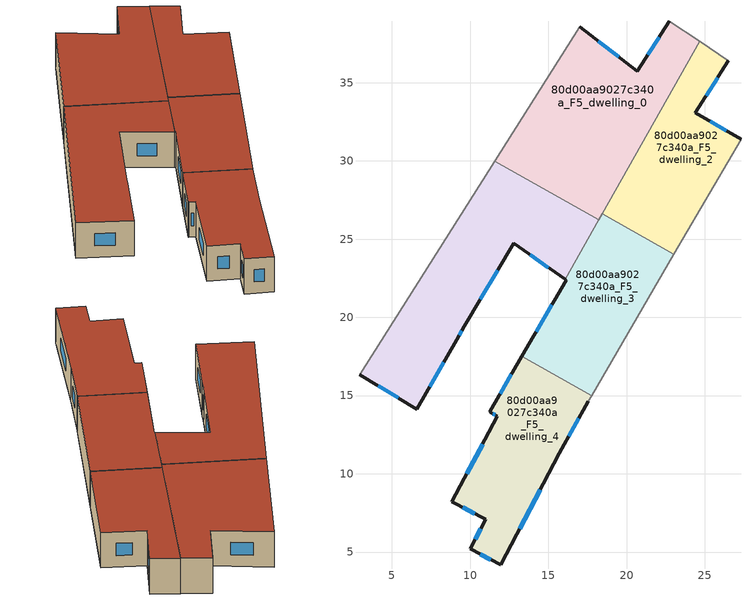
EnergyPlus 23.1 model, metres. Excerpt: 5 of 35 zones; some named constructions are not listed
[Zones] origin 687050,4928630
80d00aa9027c340a_F5_dwelling_0
 floor to 80d00aa9027c340a_F4_dwelling_0 (EU_floor_Construction): 24.66,37.63 19.97,29.33 13.46,33 16.99,38.59 20.68,35.74 22.73,38.93 z15
 floor to 80d00aa9027c340a_F4_dwelling_1 (EU_floor_Construction): 19.97,29.33 18.22,26.22 11.55,29.99 13.46,33 z15
 wall outside (EU_wall_Construction): 22.73,38.93 20.68,35.74 16.99,38.59 z15:18
 wall adiabatic (EU_wall_Construction): 24.66,37.63 22.73,38.93 / 16.99,38.59 11.55,29.99 z15:18
 wall to 80d00aa9027c340a_F5_dwelling_1 (EU_wall_Construction): 11.55,29.99 18.22,26.22 z15:18
 wall to 80d00aa9027c340a_F5_dwelling_2 (EU_wall_Construction): 18.44,26.61 24.66,37.63 z15:18
 wall to 80d00aa9027c340a_F5_dwelling_3 (EU_wall_Construction): 18.22,26.22 18.44,26.61 z15:18
 window (EU_Window_Construction): 19.48,36.66 18.19,37.66 / 22.07,37.89 21.35,36.77 z15.98:17.02
 roof outside (EU_roof_Construction): 18.22,26.22 24.66,37.63 22.73,38.93 20.68,35.74 16.99,38.59 11.55,29.99 z18
80d00aa9027c340a_F5_dwelling_1
 floor to 80d00aa9027c340a_F4_dwelling_1 (EU_floor_Construction): 18.22,26.22 16.07,22.42 12.78,24.75 13.02,25.16 9.69,27.04 11.55,29.99 z15
 floor to 80d00aa9027c340a_F4_dwelling_2 (EU_floor_Construction): 13.02,25.16 12.77,24.75 9.62,19.43 9.14,18.57 6.58,14.14 2.92,16.35 9.69,27.04 z15
 wall outside (EU_wall_Construction): 2.92,16.35 6.58,14.14 9.14,18.57 9.62,19.43 12.77,24.75 16.07,22.42 z15:18
 wall adiabatic (EU_wall_Construction): 11.55,29.99 2.92,16.35 z15:18
 wall to 80d00aa9027c340a_F5_dwelling_3 (EU_wall_Construction): 16.07,22.42 18.22,26.22 z15:18
 window (EU_Window_Construction): 13.85,23.99 15,23.18 / 10.65,21.16 11.75,23.02 / 9.3,18.85 9.47,19.15 / 7.42,15.58 8.31,17.13 / 4.11,15.63 5.39,14.86 z15.98:17.02
 roof outside (EU_roof_Construction): 16.07,22.42 18.22,26.22 11.55,29.99 2.92,16.35 6.58,14.14 9.14,18.57 9.62,19.43 12.77,24.75 z18
80d00aa9027c340a_F5_dwelling_2
 floor to 80d00aa9027c340a_F4_dwelling_3 (EU_floor_Construction): 26.5,36.39 24.39,33.09 27.3,31.38 23.02,24.02 18.44,26.61 24.66,37.63 z15
 wall outside (EU_wall_Construction): 27.3,31.38 24.39,33.09 26.5,36.39 z15:18
 wall to 80d00aa9027c340a_F5_dwelling_3 (EU_wall_Construction): 18.44,26.61 23.02,24.02 z15:18
 wall adiabatic (EU_wall_Construction): 26.5,36.39 24.66,37.63 / 23.02,24.02 27.3,31.38 z15:18
 window (EU_Window_Construction): 25.08,34.16 25.82,35.31 / 26.36,31.93 25.34,32.53 z15.98:17.02
 roof outside (EU_roof_Construction): 23.02,24.02 27.3,31.38 24.39,33.09 26.5,36.39 24.66,37.63 18.44,26.61 z18
80d00aa9027c340a_F5_dwelling_3
 floor to 80d00aa9027c340a_F4_dwelling_4 (EU_floor_Construction): 23.02,24.02 17.76,14.99 13.31,17.5 16.14,22.38 16.07,22.42 18.44,26.61 z15
 wall outside (EU_wall_Construction): 16.07,22.42 16.14,22.38 13.31,17.5 z15:18
 wall adiabatic (EU_wall_Construction): 17.76,14.99 23.02,24.02 z15:18
 wall to 80d00aa9027c340a_F5_dwelling_4 (EU_wall_Construction): 13.31,17.5 17.76,14.99 z15:18
 window (EU_Window_Construction): 15.22,20.79 14.23,19.09 z15.98:17.02
 roof outside (EU_roof_Construction): 17.76,14.99 23.02,24.02 18.44,26.61 16.07,22.42 16.14,22.38 13.31,17.5 z18
80d00aa9027c340a_F5_dwelling_4
 floor to 80d00aa9027c340a_F4_dwelling_5 (EU_floor_Construction): 17.76,14.99 17.54,14.63 15.69,11.31 11.95,4.19 10.01,5.21 10.99,7.09 8.82,8.23 11.73,13.68 11.28,13.94 11.24,13.96 13.31,17.5 z15
 wall outside (EU_wall_Construction): 13.31,17.5 11.24,13.96 11.28,13.94 11.73,13.68 8.82,8.23 10.99,7.09 10.01,5.21 11.95,4.19 15.69,11.31 17.54,14.63 z15:18
 wall adiabatic (EU_wall_Construction): 17.54,14.63 17.76,14.99 z15:18
 window (EU_Window_Construction): 16.3,12.39 16.94,13.55 / 13.17,6.5 14.48,8.99 / 10.64,4.88 11.32,4.52 / 10.68,6.48 10.33,5.82 / 9.53,7.86 10.29,7.46 / 10.79,11.9 9.77,10 / 11.43,13.85 11.59,13.76 / 12.64,16.35 11.92,15.11 z15.98:17.02
 roof outside (EU_roof_Construction): 11.95,4.19 15.69,11.31 17.54,14.63 17.76,14.99 13.31,17.5 11.24,13.96 11.28,13.94 11.73,13.68 8.82,8.23 10.99,7.09 10.01,5.21 z18
[SCHEDULE:FILE] Column Number=1; Rows to Skip at Top=0; Number of Hours of Data=8760; Column Separator=Comma; Interpolate to Timestep=No; Minutes per Item=60; Adjust Schedule for Daylight Savings=Yes
Name | File
EU_Step8_GainSchedule_80d00aa9027c340a_F2_dwelling_1_f000 | ../../schedules/80d00aa9027c340a/80d00aa9027c340a_F2_dwelling_1_f000_gain.csv
EU_Step8_GainSchedule_80d00aa9027c340a_F2_dwelling_2_f000 | ../../schedules/80d00aa9027c340a/80d00aa9027c340a_F2_dwelling_2_f000_gain.csv
EU_Step8_GainSchedule_80d00aa9027c340a_F2_dwelling_3_f000 | ../../schedules/80d00aa9027c340a/80d00aa9027c340a_F2_dwelling_3_f000_gain.csv
EU_Step8_GainSchedule_80d00aa9027c340a_F2_dwelling_4_f000 | ../../schedules/80d00aa9027c340a/80d00aa9027c340a_F2_dwelling_4_f000_gain.csv
EU_Step8_GainSchedule_80d00aa9027c340a_F2_dwelling_5_f000 | ../../schedules/80d00aa9027c340a/80d00aa9027c340a_F2_dwelling_5_f000_gain.csv
EU_Step8_GainSchedule_80d00aa9027c340a_F3_dwelling_0_f000 | ../../schedules/80d00aa9027c340a/80d00aa9027c340a_F3_dwelling_0_f000_gain.csv
EU_Step8_GainSchedule_80d00aa9027c340a_F3_dwelling_1_f000 | ../../schedules/80d00aa9027c340a/80d00aa9027c340a_F3_dwelling_1_f000_gain.csv
EU_Step8_GainSchedule_80d00aa9027c340a_F3_dwelling_2_f000 | ../../schedules/80d00aa9027c340a/80d00aa9027c340a_F3_dwelling_2_f000_gain.csv
EU_Step8_GainSchedule_80d00aa9027c340a_F3_dwelling_3_f000 | ../../schedules/80d00aa9027c340a/80d00aa9027c340a_F3_dwelling_3_f000_gain.csv
EU_Step8_GainSchedule_80d00aa9027c340a_F3_dwelling_4_f000 | ../../schedules/80d00aa9027c340a/80d00aa9027c340a_F3_dwelling_4_f000_gain.csv
EU_Step8_GainSchedule_80d00aa9027c340a_F3_dwelling_5_f000 | ../../schedules/80d00aa9027c340a/80d00aa9027c340a_F3_dwelling_5_f000_gain.csv
EU_Step8_GainSchedule_80d00aa9027c340a_F4_dwelling_0_f000 | ../../schedules/80d00aa9027c340a/80d00aa9027c340a_F4_dwelling_0_f000_gain.csv
EU_Step8_GainSchedule_80d00aa9027c340a_F4_dwelling_1_f000 | ../../schedules/80d00aa9027c340a/80d00aa9027c340a_F4_dwelling_1_f000_gain.csv
EU_Step8_GainSchedule_80d00aa9027c340a_F4_dwelling_2_f000 | ../../schedules/80d00aa9027c340a/80d00aa9027c340a_F4_dwelling_2_f000_gain.csv
EU_Step8_GainSchedule_80d00aa9027c340a_F4_dwelling_3_f000 | ../../schedules/80d00aa9027c340a/80d00aa9027c340a_F4_dwelling_3_f000_gain.csv
EU_Step8_GainSchedule_80d00aa9027c340a_F4_dwelling_4_f000 | ../../schedules/80d00aa9027c340a/80d00aa9027c340a_F4_dwelling_4_f000_gain.csv
EU_Step8_GainSchedule_80d00aa9027c340a_F4_dwelling_5_f000 | ../../schedules/80d00aa9027c340a/80d00aa9027c340a_F4_dwelling_5_f000_gain.csv
